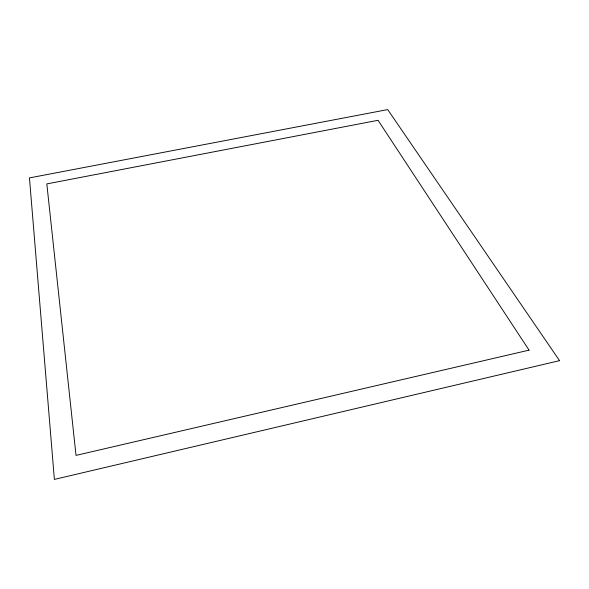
<?xml version="1.0" encoding="UTF-8"?>
<svg xmlns="http://www.w3.org/2000/svg" width="589" height="589" viewBox="0 0 589 589"><rect width="100%" height="100%" fill="white"/><g stroke="black" fill="none" stroke-linecap="round" stroke-linejoin="round"><path stroke-width="0.88" d="M559.55 360.652L54.372 479.409L29.45 177.907L387.702 109.591L559.55 360.652M529.055 350.138L76.018 455.393L46.825 183.901L378.057 120.289L529.055 350.138"/></g></svg>
